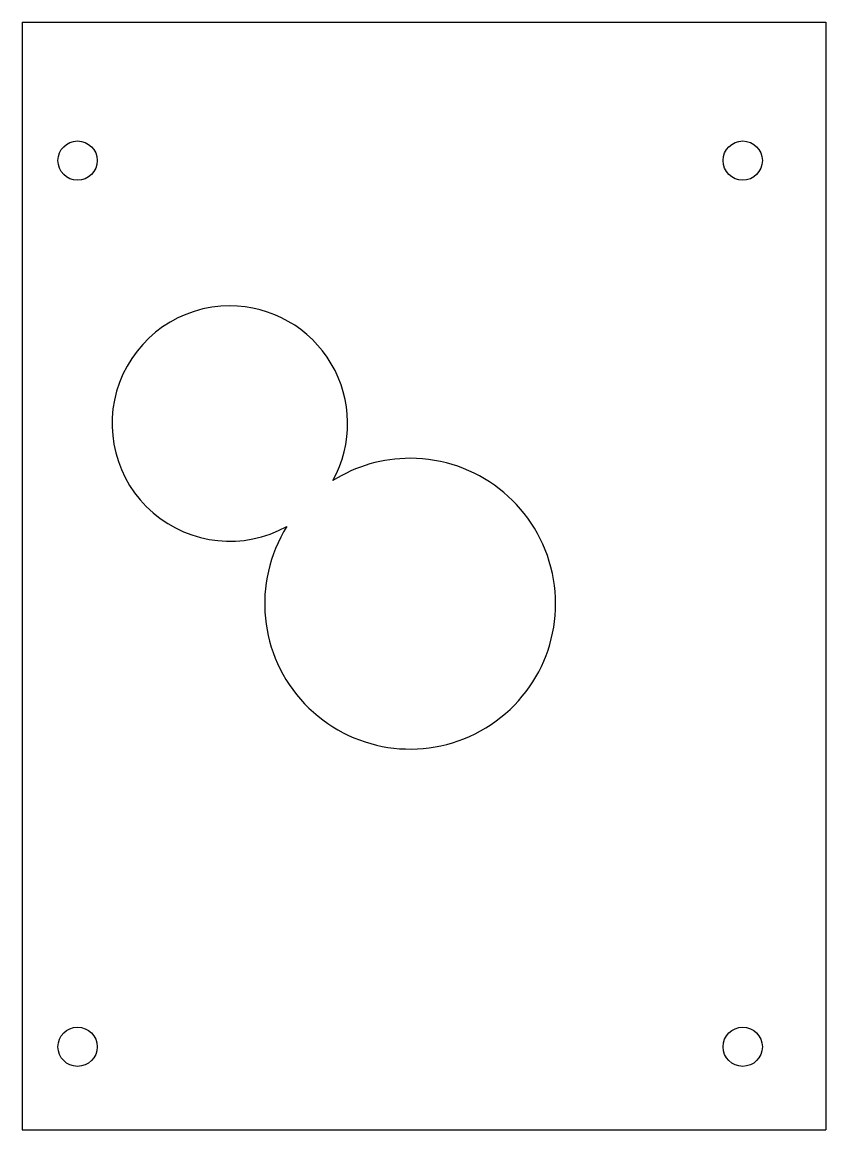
# Model space of a CAD drawing. Header units: inches. Extents: x 0 to 3.63, y 0 to 5.
import ezdxf

# ---------------------------------------------------------------- set-up
doc = ezdxf.new("R2010")
doc.units = ezdxf.units.IN

msp = doc.modelspace()

# ---------------------------------------------------------------- linework, layer by layer
for p, q in [((0, 5), (3.625, 5)), ((0, 5), (0, 0)), ((3.625, 5), (3.625, 0)), ((0, 0), (3.625, 0))]:
    msp.add_line(p, q)
for centre in [(0.25, 4.375), (3.25, 4.375), (0.25, 0.375), (3.25, 0.375)]:
    msp.add_circle(centre, 0.0886)
for centre, radius, start, end in [((0.9368, 3.1882), 0.5312, -270, -61.0813), ((0.9368, 3.1882), 0.5312, -28.9187, 90), ((1.75, 2.375), 0.6562, -212.0419, 90), ((1.75, 2.375), 0.6562, -270, -237.9581)]:
    msp.add_arc(centre, radius, start, end)

doc.saveas('drawing.dxf')
